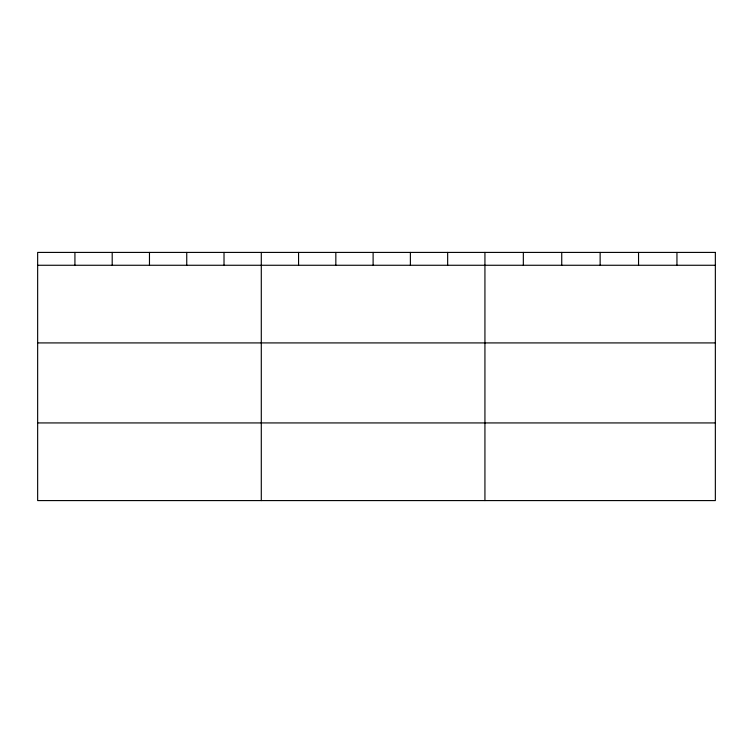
<?xml version="1.0" encoding="UTF-8"?>
<svg xmlns="http://www.w3.org/2000/svg" width="753" height="753" viewBox="0 0 753 753"><rect width="100%" height="100%" fill="white"/><g stroke="black" fill="none" stroke-linecap="round" stroke-linejoin="round"><path stroke-width="1.13" d="M37.65 265.263L715.35 265.263M37.65 342.916L715.35 342.916M37.65 422.932L715.35 422.932M676.947 252.415L676.947 265.263M638.544 252.415L638.544 265.263M600.141 252.415L600.141 265.263M561.738 252.415L561.738 265.263M523.335 252.415L523.335 265.263M484.932 252.415L484.932 500.585M447.659 252.415L447.659 265.263M410.385 252.415L410.385 265.263M373.111 252.415L373.111 265.263M335.838 252.415L335.838 265.263M298.565 252.415L298.565 265.263M261.291 252.415L261.291 500.585M224.018 252.415L224.018 265.263M186.744 252.415L186.744 265.263M149.471 252.415L149.471 265.263M112.197 252.415L112.197 265.263M74.924 252.415L74.924 265.263M715.35 252.415L37.65 252.415L37.65 500.585L715.35 500.585L715.35 252.415"/></g></svg>
